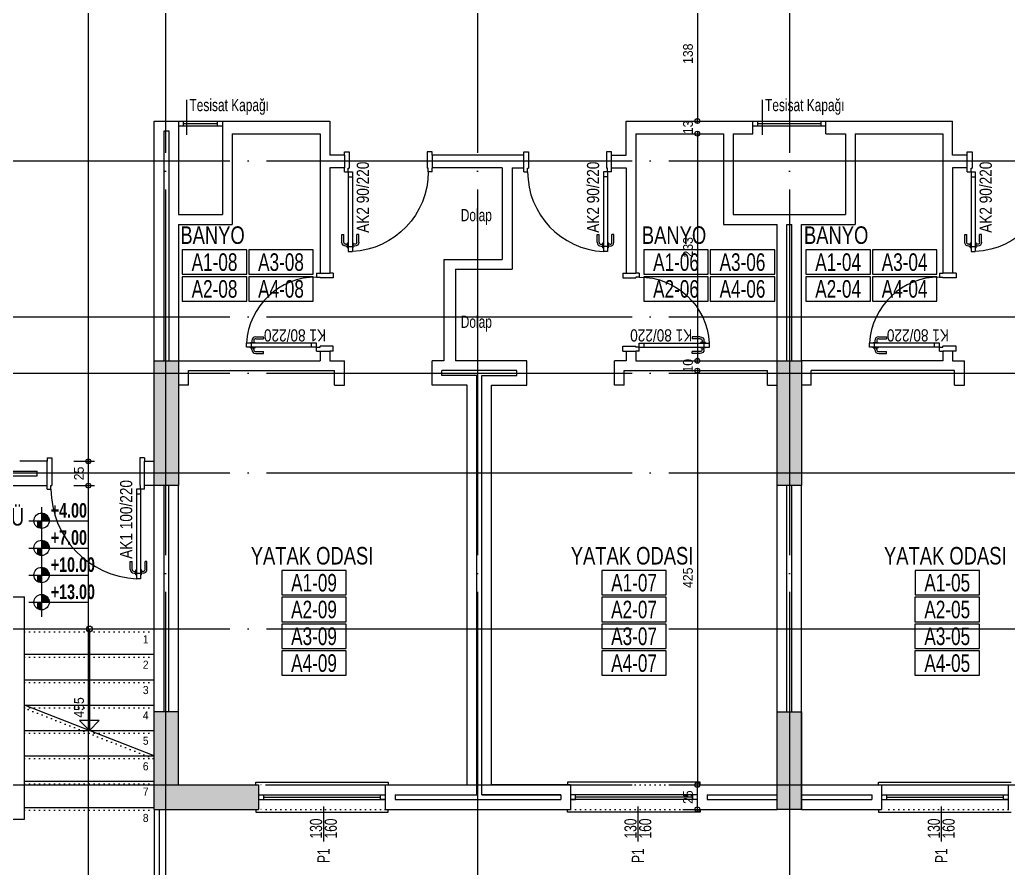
# Model space of a CAD drawing. Extents: x 460786 to 545292, y 30998 to 41694.
# Drawn here: x 469941 to 470955, y 38162 to 39032 of the extents above; entities that cross this region are included whole.
import ezdxf
from ezdxf.enums import TextEntityAlignment as Align

# ---------------------------------------------------------------- set-up
doc = ezdxf.new("R2010")
doc.units = 0
doc.header["$LTSCALE"] = 50
doc.header["$MEASUREMENT"] = 0
doc.header["$PDMODE"] = 35
doc.linetypes.add('DASHDOT', pattern=[5.5, 5, -0.25, 0, -0.25])
doc.linetypes.add('DASHED', pattern=[0.1, 0, -0.1])
doc.layers.get('0').update_dxf_attribs({"linetype": 'CONTINUOUS'})
doc.layers.get('Defpoints').update_dxf_attribs({"linetype": 'CONTINUOUS'})
for name, color, linetype in [('A-Aks Dikey', 12, 'DASHDOT'), ('A-Aks Yatay', 12, 'DASHDOT'), ('A-Betonarme', 6, 'CONTINUOUS'), ('A-Cam', 160, 'CONTINUOUS'), ('A-Dash', 9, 'DASHED'), ('A-Duvar', 7, 'CONTINUOUS'), ('A-Gör 2', 40, 'CONTINUOUS'), ('A-Kapı', 2, 'CONTINUOUS'), ('A-Kot', 3, 'CONTINUOUS'), ('A-mahal adi', 1, 'CONTINUOUS'), ('A-mahal no', 4, 'CONTINUOUS'), ('A-Merdiven', 11, 'CONTINUOUS'), ('A-Olcu Ic Dikey', 8, 'CONTINUOUS'), ('A-Poz-Kapı', 4, 'CONTINUOUS'), ('A-Poz-Pen', 4, 'CONTINUOUS'), ('A-Tarama 1', 9, 'CONTINUOUS'), ('A-Yazı 2', 205, 'CONTINUOUS'), ('A-Yazı Merdiven', 4, 'CONTINUOUS')]:
    doc.layers.add(name, color=color, linetype=linetype)
doc.styles.add('blkan', font='arial.ttf', dxfattribs={"width": 0.9, "height": 12.5})
doc.styles.get("Standard").update_dxf_attribs({"font": 'arial.ttf', "width": 0.9})
doc.styles.add('YAZI', font='arialbd.ttf', dxfattribs={"width": 0.9, "height": 150})
doc.dimstyles.new('EXIT', dxfattribs={"dimscale": 50, "dimtxt": 0.23, "dimasz": 0.03, "dimexe": 0.125, "dimexo": 0.5, "dimgap": 0.09, "dimtad": 1, "dimzin": 1, "dimdsep": 46, "dimtxsty": 'Standard', "dimblk": 'TICK', "dimcen": 0.2, "dimadec": 0, "dimazin": 0, "dimtfac": 1, "dimtix": 1, "dimtofl": 0, "dimtmove": 2, "dimatfit": 3, "dimldrblk": 'TICK', "dimfxl": 1, "dimtolj": 1, "dimtzin": 1, "dimarcsym": 0})

# ---------------------------------------------------------------- blocks, each defined once
blk = doc.blocks.new('poz-pk1')
blk.add_line((24.33, 28.66), (24.33, -5.74))
at = {"width": 0.7}
for p in [(17.04, 9.96), (31.55, 9.96)]:
    blk.add_attdef('YAZı', text='', height=12, rotation=90, dxfattribs=at).set_placement(p, align=Align.MIDDLE_CENTER)
blk.add_attdef('POZ', text='', height=12, dxfattribs=at).set_placement((24.33, -14.42), align=Align.MIDDLE_CENTER)
blk = doc.blocks.new('kapı L 90p 13.5')
at = {"ltscale": 20}
for p, q in [((1.5, 74.9), (3.2, 74.9)), ((1.5, 72.9), (3.2, 72.9)), ((3.2, 76.4), (4, 76.4)), ((3.2, 76.4), (3.2, 71.4)), ((3.2, 71.4), (4, 71.4)), ((3.2, 71.4), (4, 71.4)), ((4, 80.4), (8.2, 80.4)), ((4, -1.5), (4, 80.4)), ((4, 75.2), (8.2, 75.2)), ((8.2, -1.5), (8.2, 80.4)), ((9, 76.4), (8.2, 76.4)), ((9, 71.4), (8.2, 71.4)), ((9, 76.4), (9, 71.4)), ((10.7, 74.9), (9, 74.9)), ((10.7, 72.9), (9, 72.9)), ((-2.5, 70.9), (-2.5, 62.9)), ((-2.5, 62.9), (-0.5, 62.9)), ((-0.5, 70.9), (-0.5, 62.9)), ((12.7, 70.9), (12.7, 62.9)), ((14.7, 62.9), (12.7, 62.9)), ((14.7, 70.9), (14.7, 62.9)), ((4, 3.7), (8.2, 3.7)), ((0, -1.5), (4, -1.5)), ((0, -1.5), (0, -5)), ((4, -1.5), (8.2, -1.5)), ((4, -1.5), (4, -5)), ((4, -5), (5, -5)), ((5, -22), (5, -5)), ((85, -22), (85, -5)), ((86, -5), (85, -5)), ((90, -1.5), (86, -1.5)), ((86, -1.5), (86, -5)), ((90, -1.5), (90, -5))]:
    blk.add_line(p, q, dxfattribs=at)
for p, q in [((0, -18.5), (0, -22)), ((90, -18.5), (90, -22)), ((0, -22), (5, -22)), ((90, -22), (85, -22))]:
    blk.add_line(p, q)
for centre, radius, start, end in [((1.5, 70.9), 4, 90, 180), ((1.5, 70.9), 2, 90, 180), ((10.7, 70.9), 4, 0, 90), ((10.7, 70.9), 2, 0, 90)]:
    blk.add_arc(centre, radius, start, end, dxfattribs=at)
blk.add_arc((4, -1.5), 82, 0, 87.0641)
at = {"layer": 'A-Poz-Kapı', "width": 0.8}
blk.add_attdef('POZNO', (25, -18.5), '', height=12.5, rotation=90, dxfattribs=at)
blk = doc.blocks.new('kapı L 80p 10')
at = {"ltscale": 20}
for p, q in [((3.2, 71.4), (4, 71.4)), ((3.2, 71.4), (3.2, 66.4)), ((4, 75.4), (8.2, 75.4)), ((4, 3.5), (4, 75.4)), ((8.2, 3.5), (8.2, 75.4)), ((9, 71.4), (8.2, 71.4)), ((9, 71.4), (9, 66.4)), ((-2.5, 65.9), (-2.5, 57.9)), ((-0.5, 65.9), (-0.5, 57.9)), ((1.5, 69.9), (3.2, 69.9)), ((1.5, 67.9), (3.2, 67.9)), ((3.2, 66.4), (4, 66.4)), ((3.2, 66.4), (4, 66.4)), ((4, 70.2), (8.2, 70.2)), ((9, 66.4), (8.2, 66.4)), ((10.7, 69.9), (9, 69.9)), ((10.7, 67.9), (9, 67.9)), ((12.7, 65.9), (12.7, 57.9)), ((14.7, 65.9), (14.7, 57.9)), ((-2.5, 57.9), (-0.5, 57.9)), ((14.7, 57.9), (12.7, 57.9)), ((0, 3.5), (4, 3.5)), ((0, 3.5), (0, 0)), ((4, 8.7), (8.2, 8.7)), ((4, 3.5), (8.2, 3.5)), ((4, 3.5), (4, 0)), ((80, 3.5), (76, 3.5)), ((76, 3.5), (76, 0)), ((80, 3.5), (80, 0)), ((0, -13.5), (0, -10)), ((4, 0), (5, 0)), ((5, -13.5), (5, 0)), ((75, -13.5), (75, 0)), ((76, 0), (75, 0)), ((80, -13.5), (80, -10)), ((0, -13.5), (5, -13.5)), ((80, -13.5), (75, -13.5))]:
    blk.add_line(p, q, dxfattribs=at)
blk.add_arc((4, 3.5), 72, 360, 86.6558)
for centre, radius, start, end in [((1.5, 65.9), 4, 90, 180), ((1.5, 65.9), 2, 90, 180), ((10.7, 65.9), 4, 0, 90), ((10.7, 65.9), 2, 0, 90)]:
    blk.add_arc(centre, radius, start, end, dxfattribs=at)
at = {"layer": 'A-Poz-Kapı', "width": 0.8}
blk.add_attdef('POZNO', (30.2, -10), '', height=12.5, rotation=90, dxfattribs=at)
blk = doc.blocks.new('mahal adı')
at = {"layer": 'A-mahal no'}
blk.add_lwpolyline([(-75.6, -73.4), (89.9, -73.4), (89.9, -10.9), (-75.6, -10.9)], close=True, dxfattribs=at)
at = {"layer": 'A-mahal adi', "width": 0.75}
for p in [(2.1, 88.8), (2.1, 27)]:
    blk.add_attdef('MAHALADI', text='', height=45, dxfattribs=at).set_placement(p, align=Align.MIDDLE_CENTER)
at = {"layer": 'A-mahal no', "width": 0.7}
blk.add_attdef('MAHALNO', text='', height=45, dxfattribs=at).set_placement((7.1, -42.1), align=Align.MIDDLE_CENTER)
blk = doc.blocks.new('kapı L 100p 25')
at = {"ltscale": 20}
for p, q in [((3.2, 91.4), (4, 91.4)), ((3.2, 91.4), (3.2, 86.4)), ((4, 95.4), (8.2, 95.4)), ((4, 3.5), (4, 95.4)), ((8.2, 3.5), (8.2, 95.4)), ((9, 91.4), (8.2, 91.4)), ((9, 91.4), (9, 86.4)), ((-2.5, 85.9), (-2.5, 77.9)), ((-0.5, 85.9), (-0.5, 77.9)), ((1.5, 89.9), (3.2, 89.9)), ((1.5, 87.9), (3.2, 87.9)), ((3.2, 86.4), (4, 86.4)), ((3.2, 86.4), (4, 86.4)), ((4, 90.2), (8.2, 90.2)), ((9, 86.4), (8.2, 86.4)), ((10.7, 89.9), (9, 89.9)), ((10.7, 87.9), (9, 87.9)), ((12.7, 85.9), (12.7, 77.9)), ((14.7, 85.9), (14.7, 77.9)), ((-2.5, 77.9), (-0.5, 77.9)), ((14.7, 77.9), (12.7, 77.9)), ((0, 3.5), (4, 3.5)), ((0, 3.5), (0, 0)), ((4, 8.7), (8.2, 8.7)), ((4, 3.5), (8.2, 3.5)), ((4, 3.5), (4, 0)), ((100, 3.5), (96, 3.5)), ((96, 3.5), (96, 0)), ((100, 3.5), (100, 0)), ((4, 0), (5, 0)), ((5, -28.5), (5, 0)), ((95, -28.5), (95, 0)), ((96, 0), (95, 0)), ((0, -28.5), (0, -25)), ((0, -28.5), (5, -28.5)), ((100, -28.5), (95, -28.5)), ((100, -28.5), (100, -25))]:
    blk.add_line(p, q, dxfattribs=at)
blk.add_arc((4, 3.5), 92, 0, 87.3834)
for centre, radius, start, end in [((1.5, 85.9), 4, 90, 180), ((1.5, 85.9), 2, 90, 180), ((10.7, 85.9), 4, 0, 90), ((10.7, 85.9), 2, 0, 90)]:
    blk.add_arc(centre, radius, start, end, dxfattribs=at)
at = {"layer": 'A-Poz-Kapı', "width": 0.8}
blk.add_attdef('POZNO', (30.2, -13.5), '', height=12.5, rotation=90, dxfattribs=at)
blk = doc.blocks.new('kot-p200')
for p, q in [((11, 26), (11, -46.7)), ((13.6, 10.3), (13.6, -10.4)), ((16.2, 9.8), (16.2, -10.4)), ((18.9, 8.9), (18.9, -10.4)), ((21.5, 7.5), (21.5, -10.4)), ((24.1, 5.6), (24.1, -10.4)), ((26.7, 2.8), (26.7, -10.4)), ((132.5, -10.4), (-21.8, -10.4)), ((0.5, -10.4), (0.5, -25.8)), ((3.1, -10.4), (3.1, -27.2)), ((5.7, -10.4), (5.7, -28.1)), ((8.4, -10.4), (8.4, -28.7)), ((29.4, -1.8), (29.4, -10.4))]:
    blk.add_line(p, q)
blk.add_circle((11.1, -9.2), 19.7)
at = {"style": 'YAZI', "width": 0.7}
blk.add_attdef('KABAKOT', (34.7, -1.3), '', height=37.5, dxfattribs=at)
blk = doc.blocks.new('TICK', base_point=(53.7, 38.06))
blk.add_line((55.37, 38.06), (52.04, 38.06))
blk.add_circle((53.7, 38.06), 1.67)
blk = doc.blocks.new('*D755')
at = {"layer": 'A-Olcu Ic Dikey', "color": 0, "lineweight": -2, "transparency": 16777216}
for p, q in [((469995.9, 40806.5), (470017.2, 40806.5)), ((470010.9, 40805), (470010.9, 38581)), ((469995.9, 38579.5), (470017.2, 38579.5))]:
    blk.add_line(p, q, dxfattribs=at)
at = {"layer": 'Defpoints', "color": 0, "transparency": 16777216}
for p in [(469970.9, 40806.5), (469970.9, 38579.5), (470010.9, 38579.5)]:
    blk.add_point(p, dxfattribs=at)
at = {"layer": 'A-Olcu Ic Dikey', "color": 0, "lineweight": -2, "transparency": 16777216, "xscale": 1.5, "yscale": 1.5, "zscale": 1.5}
for p, rotation in [((470010.9, 40806.5), 90), ((470010.9, 38579.5), 270)]:
    blk.add_blockref('TICK', p, dxfattribs=dict(at, rotation=rotation))
at = {"layer": 'A-Olcu Ic Dikey', "color": 0, "transparency": 16777216, "insert": (470001.4, 39693), "char_height": 10, "attachment_point": 5, "rotation": 90}
blk.add_mtext('\\A1;2227', dxfattribs=at)
blk = doc.blocks.new('*D756')
at = {"layer": 'A-Olcu Ic Dikey', "color": 0, "lineweight": -2, "transparency": 16777216}
for p, q in [((469995.9383, 38579.50245), (470017.1883, 38579.50245)), ((470010.9383, 38556.00245), (470010.9383, 38578.00245)), ((469995.9383, 38554.50245), (470017.1883, 38554.50245))]:
    blk.add_line(p, q, dxfattribs=at)
at = {"layer": 'Defpoints', "color": 0, "transparency": 16777216}
for p in [(469970.9383, 38579.50245), (470010.9383, 38579.50245), (469970.9383, 38554.50245)]:
    blk.add_point(p, dxfattribs=at)
at = {"layer": 'A-Olcu Ic Dikey', "color": 0, "lineweight": -2, "transparency": 16777216, "xscale": 1.5, "yscale": 1.5, "zscale": 1.5}
for p, rotation in [((470010.9383, 38579.50245), 90), ((470010.9383, 38554.50245), 270)]:
    blk.add_blockref('TICK', p, dxfattribs=dict(at, rotation=rotation))
at = {"layer": 'A-Olcu Ic Dikey', "color": 0, "transparency": 16777216, "insert": (470001.33257, 38567.00245), "char_height": 10, "attachment_point": 5, "rotation": 90}
blk.add_mtext('\\A1;25', dxfattribs=at)
blk = doc.blocks.new('*D757')
at = {"layer": 'A-Olcu Ic Dikey', "color": 0, "lineweight": -2, "transparency": 16777216}
for p, q in [((469995.9, 38554.5), (470017.2, 38554.5)), ((470010.9, 38553), (470010.9, 38101)), ((469995.9, 38099.5), (470017.2, 38099.5))]:
    blk.add_line(p, q, dxfattribs=at)
at = {"layer": 'Defpoints', "color": 0, "transparency": 16777216}
for p in [(469970.9, 38554.5), (469970.9, 38099.5), (470010.9, 38099.5)]:
    blk.add_point(p, dxfattribs=at)
at = {"layer": 'A-Olcu Ic Dikey', "color": 0, "lineweight": -2, "transparency": 16777216, "xscale": 1.5, "yscale": 1.5, "zscale": 1.5}
for p, rotation in [((470010.9, 38554.5), 90), ((470010.9, 38099.5), 270)]:
    blk.add_blockref('TICK', p, dxfattribs=dict(at, rotation=rotation))
at = {"layer": 'A-Olcu Ic Dikey', "color": 0, "transparency": 16777216, "insert": (470001.4, 38327), "char_height": 10, "attachment_point": 5, "rotation": 90}
blk.add_mtext('\\A1;455', dxfattribs=at)
blk = doc.blocks.new('*D759')
at = {"layer": 'A-Olcu Ic Dikey', "color": 0, "lineweight": -2, "transparency": 16777216}
for p, q in [((470620.67395, 38672.50245), (470641.92395, 38672.50245)), ((470635.67395, 38671.00245), (470635.67395, 38249.00245)), ((470620.67395, 38247.50245), (470641.92395, 38247.50245))]:
    blk.add_line(p, q, dxfattribs=at)
at = {"layer": 'Defpoints', "color": 0, "transparency": 16777216}
for p in [(470595.67395, 38672.50245), (470595.67395, 38247.50245), (470635.67395, 38247.50245)]:
    blk.add_point(p, dxfattribs=at)
at = {"layer": 'A-Olcu Ic Dikey', "color": 0, "lineweight": -2, "transparency": 16777216, "xscale": 1.5, "yscale": 1.5, "zscale": 1.5}
for p, rotation in [((470635.67395, 38672.50245), 90), ((470635.67395, 38247.50245), 270)]:
    blk.add_blockref('TICK', p, dxfattribs=dict(at, rotation=rotation))
at = {"layer": 'A-Olcu Ic Dikey', "color": 0, "transparency": 16777216, "insert": (470626.06822, 38460.00245), "char_height": 10, "attachment_point": 5, "rotation": 90}
blk.add_mtext('\\A1;425', dxfattribs=at)
blk = doc.blocks.new('*D760')
at = {"layer": 'A-Olcu Ic Dikey', "color": 0, "lineweight": -2, "transparency": 16777216}
for p, q in [((470620.67395, 38247.50245), (470641.92395, 38247.50245)), ((470635.67395, 38224.00245), (470635.67395, 38246.00245)), ((470620.67395, 38222.50245), (470641.92395, 38222.50245))]:
    blk.add_line(p, q, dxfattribs=at)
at = {"layer": 'Defpoints', "color": 0, "transparency": 16777216}
for p in [(470595.67395, 38247.50245), (470635.67395, 38247.50245), (470595.67395, 38222.50245)]:
    blk.add_point(p, dxfattribs=at)
at = {"layer": 'A-Olcu Ic Dikey', "color": 0, "lineweight": -2, "transparency": 16777216, "xscale": 1.5, "yscale": 1.5, "zscale": 1.5}
for p, rotation in [((470635.67395, 38247.50245), 90), ((470635.67395, 38222.50245), 270)]:
    blk.add_blockref('TICK', p, dxfattribs=dict(at, rotation=rotation))
at = {"layer": 'A-Olcu Ic Dikey', "color": 0, "transparency": 16777216, "insert": (470626.06822, 38235.00245), "char_height": 10, "attachment_point": 5, "rotation": 90}
blk.add_mtext('\\A1;25', dxfattribs=at)
blk = doc.blocks.new('*D761')
at = {"layer": 'A-Olcu Ic Dikey', "color": 0, "lineweight": -2, "transparency": 16777216}
for p, q in [((470635.67395, 38684.00245), (470635.67395, 38685.50245)), ((470620.67395, 38682.50245), (470641.92395, 38682.50245)), ((470620.67395, 38672.50245), (470641.92395, 38672.50245)), ((470635.67395, 38671.00245), (470635.67395, 38669.50245))]:
    blk.add_line(p, q, dxfattribs=at)
at = {"layer": 'Defpoints', "color": 0, "transparency": 16777216}
for p in [(470595.67395, 38682.50245), (470635.67395, 38682.50245), (470595.67395, 38672.50245)]:
    blk.add_point(p, dxfattribs=at)
at = {"layer": 'A-Olcu Ic Dikey', "color": 0, "lineweight": -2, "transparency": 16777216, "xscale": 1.5, "yscale": 1.5, "zscale": 1.5}
for p, rotation in [((470635.67395, 38682.50245), 270), ((470635.67395, 38672.50245), 90)]:
    blk.add_blockref('TICK', p, dxfattribs=dict(at, rotation=rotation))
at = {"layer": 'A-Olcu Ic Dikey', "color": 0, "transparency": 16777216, "insert": (470626.06822, 38677.50245), "char_height": 10, "attachment_point": 5, "rotation": 90}
blk.add_mtext('\\A1;10', dxfattribs=at)
blk = doc.blocks.new('*D762')
at = {"layer": 'A-Olcu Ic Dikey', "color": 0, "lineweight": -2, "transparency": 16777216}
for p, q in [((470620.7, 38915.5), (470641.9, 38915.5)), ((470635.7, 38914), (470635.7, 38684)), ((470620.7, 38682.5), (470641.9, 38682.5))]:
    blk.add_line(p, q, dxfattribs=at)
at = {"layer": 'Defpoints', "color": 0, "transparency": 16777216}
for p in [(470595.7, 38915.5), (470595.7, 38682.5), (470635.7, 38682.5)]:
    blk.add_point(p, dxfattribs=at)
at = {"layer": 'A-Olcu Ic Dikey', "color": 0, "lineweight": -2, "transparency": 16777216, "xscale": 1.5, "yscale": 1.5, "zscale": 1.5}
for p, rotation in [((470635.7, 38915.5), 90), ((470635.7, 38682.5), 270)]:
    blk.add_blockref('TICK', p, dxfattribs=dict(at, rotation=rotation))
at = {"layer": 'A-Olcu Ic Dikey', "color": 0, "transparency": 16777216, "insert": (470626.1, 38799), "char_height": 10, "attachment_point": 5, "rotation": 90}
blk.add_mtext('\\A1;233', dxfattribs=at)
blk = doc.blocks.new('*D763')
at = {"layer": 'A-Olcu Ic Dikey', "color": 0, "lineweight": -2, "transparency": 16777216}
for p, q in [((470620.7, 38928.5), (470641.9, 38928.5)), ((470635.7, 38930), (470635.7, 38931.5)), ((470620.7, 38915.5), (470641.9, 38915.5)), ((470635.7, 38914), (470635.7, 38912.5))]:
    blk.add_line(p, q, dxfattribs=at)
at = {"layer": 'Defpoints', "color": 0, "transparency": 16777216}
for p in [(470595.7, 38928.5), (470635.7, 38928.5), (470595.7, 38915.5)]:
    blk.add_point(p, dxfattribs=at)
at = {"layer": 'A-Olcu Ic Dikey', "color": 0, "lineweight": -2, "transparency": 16777216, "xscale": 1.5, "yscale": 1.5, "zscale": 1.5}
for p, rotation in [((470635.7, 38928.5), 270), ((470635.7, 38915.5), 90)]:
    blk.add_blockref('TICK', p, dxfattribs=dict(at, rotation=rotation))
at = {"layer": 'A-Olcu Ic Dikey', "color": 0, "transparency": 16777216, "insert": (470626.1, 38922), "char_height": 10, "attachment_point": 5, "rotation": 90}
blk.add_mtext('\\A1;13', dxfattribs=at)
blk = doc.blocks.new('*D764')
at = {"layer": 'A-Olcu Ic Dikey', "color": 0, "lineweight": -2, "transparency": 16777216}
for p, q in [((470620.7, 39066.5), (470641.9, 39066.5)), ((470635.7, 39065), (470635.7, 38930)), ((470620.7, 38928.5), (470641.9, 38928.5))]:
    blk.add_line(p, q, dxfattribs=at)
at = {"layer": 'Defpoints', "color": 0, "transparency": 16777216}
for p in [(470595.7, 39066.5), (470595.7, 38928.5), (470635.7, 38928.5)]:
    blk.add_point(p, dxfattribs=at)
at = {"layer": 'A-Olcu Ic Dikey', "color": 0, "lineweight": -2, "transparency": 16777216, "xscale": 1.5, "yscale": 1.5, "zscale": 1.5}
for p, rotation in [((470635.7, 39066.5), 90), ((470635.7, 38928.5), 270)]:
    blk.add_blockref('TICK', p, dxfattribs=dict(at, rotation=rotation))
at = {"layer": 'A-Olcu Ic Dikey', "color": 0, "transparency": 16777216, "insert": (470626.1, 38997.5), "char_height": 10, "attachment_point": 5, "rotation": 90}
blk.add_mtext('\\A1;138', dxfattribs=at)

msp = doc.modelspace()

# ---------------------------------------------------------------- hatches: boundary and pattern name
at = {"layer": 'A-Tarama 1'}
h = msp.add_hatch(dxfattribs=at)
h.set_pattern_fill('ANSI33', color=256, scale=30, angle=180, style=0)
h.set_pattern_definition([(225, (3956.983, -2e-09), (5.30330086, -5.30330086), []), (225, (3951.68, -2e-09), (5.30330086, -5.30330086), [3.75, -1.875])])
h.paths.add_polyline_path([(469255.57, 40179.5), (469180.57, 40179.5), (469180.57, 40154.5), (469255.57, 40154.5)])
h.paths.add_polyline_path([(469205.57, 40474.5), (469330.57, 40474.5), (469330.57, 40499.5), (469180.57, 40499.5), (469180.57, 40392.5), (469205.57, 40392.5)])
h.paths.add_polyline_path([(469690.57, 40499.5), (469593.57, 40499.5), (469593.57, 40474.5), (469690.57, 40474.5)])
h.paths.add_polyline_path([(469945.57, 40499.5), (469920.57, 40499.5), (469920.57, 40371.5), (469945.57, 40371.5)])
h.paths.add_polyline_path([(469690.57, 39860), (469593.57, 39860), (469593.57, 39835), (469690.57, 39835)])
h.paths.add_polyline_path([(469330.57, 39860), (469230.57, 39860), (469230.57, 39835), (469330.57, 39835)])
h.paths.add_polyline_path([(469330.57, 39220), (469230.57, 39220), (469230.57, 39195), (469330.57, 39195)])
h.paths.add_polyline_path([(469690.57, 39220), (469593.57, 39220), (469593.57, 39195), (469690.57, 39195)])
h.paths.add_polyline_path([(469255.57, 38899.5), (469180.57, 38899.5), (469180.57, 38874.5), (469205.57, 38874.5), (469255.57, 38874.5)])
h.paths.add_polyline_path([(469330.57, 38579.5), (469205.57, 38579.5), (469205.57, 38654.5), (469180.57, 38654.5), (469180.57, 38554.5), (469330.57, 38554.5)])
h.paths.add_polyline_path([(469783.57, 38579.5), (469593.57, 38579.5), (469593.57, 38554.5), (469783.57, 38554.5)])
h.paths.add_polyline_path([(470103.57, 38099.5), (469758.57, 38099.5), (469758.57, 38074.5), (470103.57, 38074.5)])
h.paths.add_polyline_path([(469783.57, 38322.5), (469758.57, 38322.5), (469758.57, 38222.5), (469783.57, 38222.5)])
h.paths.add_polyline_path([(470185.57, 38247.5), (470103.57, 38247.5), (470103.57, 38322.5), (470078.57, 38322.5), (470078.57, 38222.5), (470185.57, 38222.5)])
h.paths.add_polyline_path([(470103.57, 38682.5), (470078.57, 38682.5), (470078.57, 38554.5), (470103.57, 38554.5)])
h.paths.add_polyline_path([(470430.57, 38114.5), (470390.57, 38114.5), (470390.57, 38074.5), (470430.57, 38074.5)])
h.paths.add_polyline_path([(470750.57, 38114.5), (470710.57, 38114.5), (470710.57, 38074.5), (470750.57, 38074.5)])
h.paths.add_polyline_path([(470742.57, 38322.5), (470717.57, 38322.5), (470717.57, 38222.5), (470742.57, 38222.5)])
h.paths.add_polyline_path([(470742.57, 38682.5), (470717.57, 38682.5), (470717.57, 38554.5), (470742.57, 38554.5)])
h.paths.add_polyline_path([(471383.57, 38682.5), (471358.57, 38682.5), (471358.57, 38554.5), (471383.57, 38554.5)])
h.paths.add_polyline_path([(471383.57, 38322.5), (471358.57, 38322.5), (471358.57, 38222.5), (471383.57, 38222.5)])
h.paths.add_polyline_path([(471383.57, 38114.5), (471350.57, 38114.5), (471350.57, 38074.5), (471383.57, 38074.5)])
h.paths.add_polyline_path([(471070.57, 38114.5), (471030.57, 38114.5), (471030.57, 38074.5), (471070.57, 38074.5)])
h.paths.add_polyline_path([(471426.57, 38746.5), (471393.57, 38746.5), (471393.57, 38706.5), (471426.57, 38706.5)])
h.paths.add_polyline_path([(471426.57, 39066.5), (471393.57, 39066.5), (471393.57, 39026.5), (471426.57, 39026.5)])
h.paths.add_polyline_path([(471383.57, 39066.5), (471358.57, 39066.5), (471193.57, 39066.5), (471193.57, 39041.5), (471343.57, 39041.5), (471343.57, 39026.5), (471383.57, 39026.5)])
h.paths.add_polyline_path([(470423.57, 39066.5), (470078.57, 39066.5), (470078.57, 39041.5), (470423.57, 39041.5)])
h.paths.add_polyline_path([(470751.57, 39081.5), (470711.57, 39081.5), (470711.57, 39041.5), (470751.57, 39041.5)])
h.paths.add_polyline_path([(470438.57, 39406.5), (470398.57, 39406.5), (470398.57, 39366.5), (470438.57, 39366.5)])
h.paths.add_polyline_path([(470103.57, 39406.5), (470063.57, 39406.5), (470063.57, 39366.5), (470103.57, 39366.5)])
h.paths.add_polyline_path([(470103.57, 39686.5), (470063.57, 39686.5), (470063.57, 39646.5), (470103.57, 39646.5)])
h.paths.add_polyline_path([(470103.57, 39862.5), (470103.57, 40011.5), (470078.57, 40011.5), (470078.57, 39832.5), (470103.57, 39832.5)])
h.paths.add_polyline_path([(470423.57, 40011.5), (470398.57, 40011.5), (470398.57, 39832.5), (470423.57, 39832.5)])
h.paths.add_polyline_path([(470438.57, 39686.5), (470398.57, 39686.5), (470398.57, 39646.5), (470438.57, 39646.5)])
h.paths.add_polyline_path([(470751.57, 40011.5), (470711.57, 40011.5), (470711.57, 39971.5), (470751.57, 39971.5)])
h.paths.add_polyline_path([(471383.57, 40026.5), (471343.57, 40026.5), (471343.57, 40011.5), (471193.57, 40011.5), (471193.57, 39986.5), (471383.57, 39986.5)])
h.paths.add_polyline_path([(471426.57, 40026.5), (471393.57, 40026.5), (471393.57, 39986.5), (471426.57, 39986.5)])
h.paths.add_polyline_path([(471383.57, 40507.5), (471358.57, 40507.5), (471358.57, 40371.5), (471383.57, 40371.5)])
h.paths.add_polyline_path([(471383.57, 40831.5), (471275.57, 40831.5), (471275.57, 40806.5), (471358.57, 40806.5), (471358.57, 40727.5), (471383.57, 40727.5)])
h.paths.add_polyline_path([(471383.57, 40978.5), (471351.57, 40978.5), (471351.57, 40938.5), (471383.57, 40938.5)])
h.paths.add_polyline_path([(471425.57, 40978.5), (471393.57, 40978.5), (471393.57, 40938.5), (471425.57, 40938.5)])
h.paths.add_polyline_path([(471071.57, 40978.5), (471031.57, 40978.5), (471031.57, 40938.5), (471071.57, 40938.5)])
h.paths.add_polyline_path([(470751.57, 40978.5), (470711.57, 40978.5), (470711.57, 40938.5), (470751.57, 40938.5)])
h.paths.add_polyline_path([(470743.57, 40831.5), (470718.57, 40831.5), (470718.57, 40727.5), (470743.57, 40727.5)])
h.paths.add_polyline_path([(470743.57, 40495.5), (470718.57, 40495.5), (470718.57, 40384.5), (470718.57, 40371.5), (470743.57, 40371.5)])
h.paths.add_polyline_path([(470103.57, 40507.5), (470078.57, 40507.5), (470078.57, 40371.5), (470103.57, 40371.5)])
h.paths.add_polyline_path([(470186.57, 40831.5), (470078.57, 40831.5), (470078.57, 40727.5), (470103.57, 40727.5), (470103.57, 40806.5), (470186.57, 40806.5)])
h.paths.add_polyline_path([(470111.57, 40978.5), (470078.57, 40978.5), (470078.57, 40938.5), (470111.57, 40938.5)])
h.paths.add_polyline_path([(470431.57, 40978.5), (470391.57, 40978.5), (470391.57, 40938.5), (470431.57, 40938.5)])

# ---------------------------------------------------------------- linework, layer by layer
at = {"layer": 'A-Aks Dikey', "ltscale": 1.5}
for p, q in [((470090.07, 41333.83), (470090.07, 37667.36)), ((470410.07, 41333.83), (470410.07, 37667.36)), ((470730.07, 41333.83), (470730.07, 37667.36))]:
    msp.add_line(p, q, dxfattribs=at)
at = {"layer": 'A-Aks Yatay', "ltscale": 1.5}
for p, q in [((468955.88, 38887.5), (471794.29, 38887.5)), ((468955.88, 38727.5), (471794.29, 38727.5)), ((468955.88, 38670), (471794.29, 38670)), ((468955.88, 38567.5), (471794.29, 38567.5)), ((468955.88, 38407.5), (471794.29, 38407.5)), ((468955.88, 38247.5), (471794.29, 38247.5))]:
    msp.add_line(p, q, dxfattribs=at)
at = {"layer": 'A-Betonarme'}
for p, q in [((470078.57, 38222.5), (470078.57, 38322.5)), ((470103.57, 38322.5), (470078.57, 38322.5)), ((470103.57, 38247.5), (470103.57, 38322.5)), ((470717.57, 38222.5), (470717.57, 38322.5)), ((470717.57, 38322.5), (470742.57, 38322.5)), ((470742.57, 38222.5), (470742.57, 38322.5)), ((470103.57, 38247.5), (470185.57, 38247.5)), ((470103.57, 38247.5), (470185.57, 38247.5)), ((470185.57, 38247.5), (470185.57, 38222.5)), ((470185.57, 38247.5), (470185.57, 38222.5)), ((470078.57, 38222.5), (470185.57, 38222.5))]:
    msp.add_line(p, q, dxfattribs=at)
for points in [[(470078.57, 38682.5), (470103.57, 38682.5), (470103.57, 38554.5), (470078.57, 38554.5)], [(470717.57, 38682.5), (470742.57, 38682.5), (470742.57, 38554.5), (470717.57, 38554.5)], [(470717.57, 38322.5), (470742.57, 38322.5), (470742.57, 38222.5), (470717.57, 38222.5)]]:
    msp.add_lwpolyline(points, close=True, dxfattribs=at)
at = {"layer": 'A-Cam'}
for p, q in [((470103.57, 38928.5), (470148.57, 38928.5)), ((470108.57, 38923.5), (470108.57, 38928.5)), ((470143.57, 38923.5), (470143.57, 38928.5)), ((470692.57, 38928.5), (470767.57, 38928.5)), ((470697.57, 38923.5), (470697.57, 38928.5)), ((470762.57, 38923.5), (470762.57, 38928.5)), ((470103.57, 38923.5), (470148.57, 38923.5)), ((470108.57, 38926), (470143.57, 38926)), ((470692.57, 38923.5), (470767.57, 38923.5)), ((470697.57, 38926), (470762.57, 38926)), ((470185.57, 38237.5), (470315.57, 38237.5)), ((470185.57, 38232.5), (470315.57, 38232.5)), ((470190.57, 38235), (470310.57, 38235)), ((470635.57, 38237.5), (470505.57, 38237.5)), ((470635.57, 38232.5), (470505.57, 38232.5)), ((470630.57, 38235), (470510.57, 38235)), ((470824.57, 38237.5), (470954.57, 38237.5)), ((470824.57, 38232.5), (470954.57, 38232.5)), ((470829.57, 38235), (470949.57, 38235))]:
    msp.add_line(p, q, dxfattribs=at)
for points in [[(470185.57, 38237.5), (470190.57, 38237.5), (470190.57, 38232.5)], [(470315.57, 38232.5), (470310.57, 38232.5), (470310.57, 38237.5)], [(470505.57, 38232.5), (470510.57, 38232.5), (470510.57, 38237.5)], [(470635.57, 38237.5), (470630.57, 38237.5), (470630.57, 38232.5)], [(470824.57, 38237.5), (470829.57, 38237.5), (470829.57, 38232.5)], [(470954.57, 38232.5), (470949.57, 38232.5), (470949.57, 38237.5)]]:
    msp.add_lwpolyline(points, dxfattribs=at)
at = {"layer": 'A-Dash'}
for p, q in [((469945.57, 38404.5), (470078.57, 38404.5)), ((469945.57, 38378.5), (470078.57, 38378.5)), ((469945.57, 38352.5), (470078.57, 38352.5)), ((470077.48, 38274.71), (469944.48, 38326.71)), ((469945.57, 38326.5), (470078.57, 38326.5)), ((469945.57, 38300.5), (470078.57, 38300.5)), ((469945.57, 38274.5), (470078.57, 38274.5)), ((469945.57, 38248.5), (470078.57, 38248.5)), ((470315.57, 38247.5), (470185.57, 38247.5)), ((470505.57, 38247.5), (470635.57, 38247.5)), ((470954.57, 38247.5), (470824.57, 38247.5)), ((469945.57, 38221.5), (470078.57, 38221.5)), ((470315.57, 38222.5), (470185.57, 38222.5)), ((470505.57, 38222.5), (470635.57, 38222.5)), ((470954.57, 38222.5), (470824.57, 38222.5))]:
    msp.add_line(p, q, dxfattribs=at)
at = {"layer": 'A-Duvar'}
for p, q in [((470078.57, 38682.5), (470078.57, 38928.5)), ((470078.57, 38928.5), (470103.57, 38928.5)), ((470103.57, 38928.5), (470103.57, 38832.5)), ((470148.57, 38928.5), (470148.57, 38832.5)), ((470148.57, 38928.5), (470258.57, 38928.5)), ((470258.57, 38928.5), (470258.57, 38893.5)), ((470562.57, 38893.5), (470562.57, 38928.5)), ((470562.57, 38928.5), (470692.57, 38928.5)), ((470692.57, 38915.5), (470692.57, 38928.5)), ((470767.57, 38928.5), (470897.57, 38928.5)), ((470767.57, 38915.5), (470767.57, 38928.5)), ((470897.57, 38893.5), (470897.57, 38928.5)), ((470088.57, 38682.5), (470088.57, 38918.5)), ((470088.57, 38918.5), (470093.57, 38918.5)), ((470093.57, 38918.5), (470093.57, 38682.5)), ((470158.57, 38915.5), (470158.57, 38822.5)), ((470158.57, 38915.5), (470248.57, 38915.5)), ((470248.57, 38915.5), (470248.57, 38772.5)), ((470572.57, 38915.5), (470662.57, 38915.5)), ((470572.57, 38915.5), (470572.57, 38772.5)), ((470662.57, 38915.5), (470662.57, 38822.5)), ((470672.57, 38915.5), (470692.57, 38915.5)), ((470672.57, 38915.5), (470672.57, 38832.5)), ((470767.57, 38915.5), (470787.57, 38915.5)), ((470787.57, 38915.5), (470787.57, 38832.5)), ((470797.57, 38915.5), (470887.57, 38915.5)), ((470797.57, 38915.5), (470797.57, 38822.5)), ((470887.57, 38915.5), (470887.57, 38772.5)), ((470273.57, 38893.5), (470258.57, 38893.5)), ((470273.57, 38893.5), (470273.57, 38880.5)), ((470457.57, 38893.5), (470363.57, 38893.5)), ((470363.57, 38893.5), (470363.57, 38880.5)), ((470457.57, 38880.5), (470457.57, 38893.5)), ((470547.57, 38880.5), (470547.57, 38893.5)), ((470547.57, 38893.5), (470562.57, 38893.5)), ((470912.57, 38893.5), (470897.57, 38893.5)), ((470912.57, 38880.5), (470912.57, 38893.5)), ((470258.57, 38880.5), (470258.57, 38772.5)), ((470273.57, 38880.5), (470258.57, 38880.5)), ((470435.57, 38880.5), (470363.57, 38880.5)), ((470435.57, 38880.5), (470435.57, 38786.5)), ((470445.57, 38880.5), (470445.57, 38776.5)), ((470445.57, 38880.5), (470457.57, 38880.5)), ((470547.57, 38880.5), (470562.57, 38880.5)), ((470562.57, 38880.5), (470562.57, 38772.5)), ((470912.57, 38880.5), (470897.57, 38880.5)), ((470897.57, 38880.5), (470897.57, 38772.5)), ((470103.57, 38832.5), (470148.57, 38832.5)), ((470672.57, 38832.5), (470787.57, 38832.5)), ((470103.57, 38822.5), (470158.57, 38822.5)), ((470103.57, 38822.5), (470103.57, 38682.5)), ((470662.57, 38822.5), (470717.57, 38822.5)), ((470717.57, 38682.5), (470717.57, 38822.5)), ((470727.57, 38822.5), (470732.57, 38822.5)), ((470727.57, 38682.5), (470727.57, 38822.5)), ((470732.57, 38682.5), (470732.57, 38822.5)), ((470742.57, 38682.5), (470742.57, 38822.5)), ((470742.57, 38822.5), (470797.57, 38822.5)), ((470375.57, 38786.5), (470375.57, 38682.5)), ((470375.57, 38786.5), (470435.57, 38786.5)), ((470387.57, 38776.5), (470387.57, 38682.5)), ((470387.57, 38776.5), (470445.57, 38776.5)), ((470248.57, 38772.5), (470258.57, 38772.5)), ((470562.57, 38772.5), (470572.57, 38772.5)), ((470897.57, 38772.5), (470887.57, 38772.5)), ((470248.57, 38692.5), (470258.57, 38692.5)), ((470248.57, 38692.5), (470248.57, 38682.5)), ((470258.57, 38692.5), (470258.57, 38682.5)), ((470562.57, 38692.5), (470562.57, 38682.5)), ((470562.57, 38692.5), (470572.57, 38692.5)), ((470572.57, 38692.5), (470572.57, 38682.5)), ((470887.57, 38692.5), (470887.57, 38682.5)), ((470897.57, 38692.5), (470887.57, 38692.5)), ((470897.57, 38692.5), (470897.57, 38682.5)), ((470103.57, 38682.5), (470248.57, 38682.5)), ((470258.57, 38682.5), (470273.57, 38682.5)), ((470273.57, 38657.5), (470273.57, 38682.5)), ((470375.57, 38682.5), (470363.57, 38682.5)), ((470363.57, 38657.5), (470363.57, 38682.5)), ((470460.57, 38682.5), (470387.57, 38682.5)), ((470460.57, 38657.5), (470460.57, 38682.5)), ((470550.57, 38657.5), (470550.57, 38682.5)), ((470562.57, 38682.5), (470550.57, 38682.5)), ((470572.57, 38682.5), (470717.57, 38682.5)), ((470887.57, 38682.5), (470742.57, 38682.5)), ((470897.57, 38682.5), (470909.57, 38682.5)), ((470909.57, 38657.5), (470909.57, 38682.5)), ((470113.57, 38672.5), (470263.57, 38672.5)), ((470113.57, 38657.5), (470113.57, 38672.5)), ((470263.57, 38657.5), (470263.57, 38672.5)), ((470450.57, 38672.5), (470373.57, 38672.5)), ((470373.57, 38667.5), (470373.57, 38672.5)), ((470409.57, 38667.5), (470373.57, 38667.5)), ((470409.57, 38237.5), (470409.57, 38667.5)), ((470414.57, 38237.5), (470414.57, 38667.5)), ((470414.57, 38667.5), (470450.57, 38667.5)), ((470450.57, 38667.5), (470450.57, 38672.5)), ((470560.57, 38657.5), (470560.57, 38672.5)), ((470560.57, 38672.5), (470707.57, 38672.5)), ((470707.57, 38657.5), (470707.57, 38672.5)), ((470899.57, 38672.5), (470752.57, 38672.5)), ((470752.57, 38657.5), (470752.57, 38672.5)), ((470899.57, 38657.5), (470899.57, 38672.5)), ((470113.57, 38657.5), (470103.57, 38657.5)), ((470263.57, 38657.5), (470273.57, 38657.5)), ((470399.57, 38657.5), (470363.57, 38657.5)), ((470399.57, 38247.5), (470399.57, 38657.5)), ((470424.57, 38247.5), (470424.57, 38657.5)), ((470424.57, 38657.5), (470460.57, 38657.5)), ((470560.57, 38657.5), (470550.57, 38657.5)), ((470707.57, 38657.5), (470717.57, 38657.5)), ((470752.57, 38657.5), (470742.57, 38657.5)), ((470899.57, 38657.5), (470909.57, 38657.5)), ((469968.57, 38579.5), (469940.57, 38579.5)), ((469968.57, 38554.5), (469968.57, 38579.5)), ((470068.57, 38554.5), (470068.57, 38579.5)), ((470068.57, 38579.5), (470078.57, 38579.5)), ((469783.57, 38564.5), (469958.57, 38564.5)), ((469930.57, 38569.5), (469958.57, 38569.5)), ((469958.57, 38564.5), (469958.57, 38569.5)), ((469783.57, 38554.5), (469968.57, 38554.5)), ((470078.57, 38554.5), (470068.57, 38554.5)), ((470078.57, 38322.5), (470078.57, 38554.5)), ((470088.57, 38322.5), (470088.57, 38554.5)), ((470093.57, 38322.5), (470093.57, 38554.5)), ((470103.57, 38322.5), (470103.57, 38554.5)), ((470717.57, 38322.5), (470717.57, 38554.5)), ((470727.57, 38322.5), (470727.57, 38554.5)), ((470732.57, 38322.5), (470732.57, 38554.5)), ((470742.57, 38322.5), (470742.57, 38554.5)), ((470315.57, 38247.5), (470399.57, 38247.5)), ((470315.57, 38247.5), (470315.57, 38222.5)), ((470424.57, 38247.5), (470505.57, 38247.5)), ((470505.57, 38247.5), (470424.57, 38247.5)), ((470505.57, 38247.5), (470505.57, 38222.5)), ((470635.57, 38247.5), (470717.57, 38247.5)), ((470635.57, 38247.5), (470635.57, 38222.5)), ((470635.57, 38247.5), (470635.57, 38222.5)), ((470742.57, 38247.5), (470824.57, 38247.5)), ((470824.57, 38247.5), (470824.57, 38222.5)), ((470824.57, 38247.5), (470824.57, 38222.5)), ((470954.57, 38247.5), (470954.57, 38222.5)), ((470325.57, 38237.5), (470409.57, 38237.5)), ((470325.57, 38237.5), (470325.57, 38232.5)), ((470325.57, 38232.5), (470495.57, 38232.5)), ((470414.57, 38237.5), (470495.57, 38237.5)), ((470495.57, 38237.5), (470414.57, 38237.5)), ((470495.57, 38237.5), (470495.57, 38232.5)), ((470645.57, 38237.5), (470717.57, 38237.5)), ((470645.57, 38237.5), (470645.57, 38232.5)), ((470645.57, 38232.5), (470717.57, 38232.5)), ((470742.57, 38237.5), (470814.57, 38237.5)), ((470742.57, 38232.5), (470814.57, 38232.5)), ((470814.57, 38237.5), (470814.57, 38232.5)), ((470315.57, 38222.5), (470505.57, 38222.5)), ((470315.57, 38222.5), (470505.57, 38222.5)), ((470635.57, 38222.5), (470717.57, 38222.5)), ((470742.57, 38222.5), (470824.57, 38222.5))]:
    msp.add_line(p, q, dxfattribs=at)
at = {"layer": 'A-Gör 2'}
for p, q in [((469915.57, 38440.5), (469945.57, 38440.5)), ((469945.57, 38212.5), (469945.57, 38440.5)), ((470182.57, 38247.5), (470182.57, 38250.5)), ((470182.57, 38250.5), (470315.57, 38250.5)), ((470315.57, 38250.5), (470318.57, 38250.5)), ((470318.57, 38250.5), (470318.57, 38247.5)), ((470505.57, 38250.5), (470502.57, 38250.5)), ((470502.57, 38250.5), (470502.57, 38247.5)), ((470638.57, 38250.5), (470505.57, 38250.5)), ((470638.57, 38247.5), (470638.57, 38250.5)), ((470821.57, 38247.5), (470821.57, 38250.5)), ((470821.57, 38250.5), (470954.57, 38250.5)), ((470954.57, 38250.5), (470957.57, 38250.5)), ((470078.57, 38222.5), (470078.57, 38099.5)), ((470083.57, 38222.5), (470083.57, 38099.5)), ((470182.57, 38222.5), (470182.57, 38219.5)), ((470182.57, 38219.5), (470315.57, 38219.5)), ((470315.57, 38219.5), (470318.57, 38219.5)), ((470318.57, 38219.5), (470318.57, 38222.5)), ((470502.57, 38219.5), (470502.57, 38222.5)), ((470505.57, 38219.5), (470502.57, 38219.5)), ((470638.57, 38219.5), (470505.57, 38219.5)), ((470638.57, 38222.5), (470638.57, 38219.5)), ((470821.57, 38222.5), (470821.57, 38219.5)), ((470821.57, 38219.5), (470954.57, 38219.5)), ((470954.57, 38219.5), (470957.57, 38219.5)), ((469915.57, 38212.5), (469945.57, 38212.5))]:
    msp.add_line(p, q, dxfattribs=at)
at = {"layer": 'A-mahal no'}
for points in [[(470175.46, 38771.29), (470241.65, 38771.29), (470241.65, 38796.29), (470175.46, 38796.29)], [(470648.87, 38771.29), (470715.07, 38771.29), (470715.07, 38796.29), (470648.87, 38796.29)], [(470815.17, 38771.29), (470881.37, 38771.29), (470881.37, 38796.29), (470815.17, 38796.29)], [(470107.26, 38743.81), (470173.46, 38743.81), (470173.46, 38768.81), (470107.26, 38768.81)], [(470175.46, 38743.81), (470241.65, 38743.81), (470241.65, 38768.81), (470175.46, 38768.81)], [(470580.67, 38743.81), (470646.87, 38743.81), (470646.87, 38768.81), (470580.67, 38768.81)], [(470648.87, 38743.81), (470715.07, 38743.81), (470715.07, 38768.81), (470648.87, 38768.81)], [(470746.97, 38743.81), (470813.17, 38743.81), (470813.17, 38768.81), (470746.97, 38768.81)], [(470815.17, 38743.81), (470881.37, 38743.81), (470881.37, 38768.81), (470815.17, 38768.81)], [(470209.32, 38414.99), (470275.52, 38414.99), (470275.52, 38439.98), (470209.32, 38439.98)], [(470537.62, 38414.99), (470603.82, 38414.99), (470603.82, 38439.98), (470537.62, 38439.98)], [(470858.93, 38414.99), (470925.13, 38414.99), (470925.13, 38439.98), (470858.93, 38439.98)], [(470209.32, 38387.5), (470275.52, 38387.5), (470275.52, 38412.5), (470209.32, 38412.5)], [(470537.62, 38387.5), (470603.82, 38387.5), (470603.82, 38412.5), (470537.62, 38412.5)], [(470858.93, 38387.5), (470925.13, 38387.5), (470925.13, 38412.5), (470858.93, 38412.5)], [(470209.32, 38360.02), (470275.52, 38360.02), (470275.52, 38385.02), (470209.32, 38385.02)], [(470537.62, 38360.02), (470603.82, 38360.02), (470603.82, 38385.02), (470537.62, 38385.02)], [(470858.93, 38360.02), (470925.13, 38360.02), (470925.13, 38385.02), (470858.93, 38385.02)]]:
    msp.add_lwpolyline(points, close=True, dxfattribs=at)
at = {"layer": 'A-Merdiven'}
for p, q in [((469945.57, 38407.5), (470078.57, 38407.5)), ((470012.07, 38407.5), (470012.07, 38303.5)), ((469945.57, 38381.5), (470078.57, 38381.5)), ((469945.57, 38355.5), (470078.57, 38355.5)), ((469945.57, 38329.5), (470078.57, 38329.5)), ((470078.57, 38277.5), (469945.57, 38329.5)), ((470022.16, 38313.59), (470001.99, 38313.59)), ((470001.99, 38313.59), (470012.07, 38303.5)), ((470012.07, 38303.5), (470022.16, 38313.59)), ((469945.57, 38303.5), (470078.57, 38303.5)), ((469945.57, 38277.5), (470078.57, 38277.5)), ((469945.57, 38251.5), (470078.57, 38251.5)), ((469945.57, 38224.5), (470078.57, 38224.5))]:
    msp.add_line(p, q, dxfattribs=at)
msp.add_circle((470012.07, 38407.5), 3, dxfattribs=at)
at = {"layer": 'A-Yazı 2'}
for p, q in [((470111.59, 38950.35), (470111.59, 38914.48)), ((470702.02, 38950.35), (470702.02, 38914.48))]:
    msp.add_line(p, q, dxfattribs=at)

# ---------------------------------------------------------------- block references
ref = msp.add_blockref('mahal adı', (470137.51, 38800.65), dxfattribs=dict(xscale=0.4, yscale=0.4, zscale=0.4))
ref.add_attrib('MAHALNO', 'A1-08', dxfattribs={"layer": 'A-mahal no', "height": 18, "width": 0.7}).set_placement((470140.36, 38783.79), align=Align.MIDDLE_CENTER)
ref.add_attrib('MAHALADI', 'BANYO', dxfattribs={"layer": 'A-mahal adi', "height": 18, "width": 0.75}).set_placement((470138.34, 38811.46), align=Align.MIDDLE_CENTER)
ref = msp.add_blockref('mahal adı', (470610.93, 38800.65), dxfattribs=dict(xscale=0.4, yscale=0.4, zscale=0.4))
ref.add_attrib('MAHALNO', 'A1-06', dxfattribs={"layer": 'A-mahal no', "height": 18, "width": 0.7}).set_placement((470613.77, 38783.79), align=Align.MIDDLE_CENTER)
ref.add_attrib('MAHALADI', 'BANYO', dxfattribs={"layer": 'A-mahal adi', "height": 18, "width": 0.75}).set_placement((470611.75, 38811.46), align=Align.MIDDLE_CENTER)
ref = msp.add_blockref('mahal adı', (470777.23, 38800.65), dxfattribs=dict(xscale=0.4, yscale=0.4, zscale=0.4))
ref.add_attrib('MAHALNO', 'A1-04', dxfattribs={"layer": 'A-mahal no', "height": 18, "width": 0.7}).set_placement((470780.07, 38783.79), align=Align.MIDDLE_CENTER)
ref.add_attrib('MAHALADI', 'BANYO', dxfattribs={"layer": 'A-mahal adi', "height": 18, "width": 0.75}).set_placement((470778.06, 38811.46), align=Align.MIDDLE_CENTER)
ref = msp.add_blockref('mahal adı', (469826.19, 38511.74), dxfattribs=dict(xscale=0.4, yscale=0.4, zscale=0.4))
ref.add_attrib('MAHALNO', 'A1-33', dxfattribs={"layer": 'A-mahal no', "height": 18, "width": 0.7}).set_placement((469829.03, 38494.88), align=Align.MIDDLE_CENTER)
ref.add_attrib('MAHALADI', 'MERDİVEN HOLÜ', dxfattribs={"layer": 'A-mahal adi', "height": 18, "width": 0.75}).set_placement((469866.53, 38522.55), align=Align.MIDDLE_CENTER)
ref = msp.add_blockref('mahal adı', (470239.57, 38471.82), dxfattribs=dict(xscale=0.4, yscale=0.4, zscale=0.4))
ref.add_attrib('MAHALNO', 'A1-09', dxfattribs={"layer": 'A-mahal no', "height": 18, "width": 0.7}).set_placement((470242.42, 38454.97), align=Align.MIDDLE_CENTER)
ref.add_attrib('MAHALADI', 'YATAK ODASI', dxfattribs={"layer": 'A-mahal adi', "height": 18, "width": 0.75}).set_placement((470240.4, 38482.63), align=Align.MIDDLE_CENTER)
ref = msp.add_blockref('mahal adı', (470567.87, 38471.82), dxfattribs=dict(xscale=0.4, yscale=0.4, zscale=0.4))
ref.add_attrib('MAHALNO', 'A1-07', dxfattribs={"layer": 'A-mahal no', "height": 18, "width": 0.7}).set_placement((470570.72, 38454.97), align=Align.MIDDLE_CENTER)
ref.add_attrib('MAHALADI', 'YATAK ODASI', dxfattribs={"layer": 'A-mahal adi', "height": 18, "width": 0.75}).set_placement((470568.7, 38482.63), align=Align.MIDDLE_CENTER)
ref = msp.add_blockref('mahal adı', (470889.19, 38471.82), dxfattribs=dict(xscale=0.4, yscale=0.4, zscale=0.4))
ref.add_attrib('MAHALNO', 'A1-05', dxfattribs={"layer": 'A-mahal no', "height": 18, "width": 0.7}).set_placement((470892.03, 38454.97), align=Align.MIDDLE_CENTER)
ref.add_attrib('MAHALADI', 'YATAK ODASI', dxfattribs={"layer": 'A-mahal adi', "height": 18, "width": 0.75}).set_placement((470890.02, 38482.63), align=Align.MIDDLE_CENTER)
at = {"layer": 'A-Kapı'}
ref = msp.add_blockref('kapı L 90p 13.5', (470273.57, 38875), dxfattribs=dict(at, xscale=-1, rotation=180))
ref.add_attrib('POZNO', 'AK2 90/220', (470298.73, 38813.83), dxfattribs={"layer": 'A-Poz-Kapı', "height": 12.5, "rotation": 90, "width": 0.8})
ref = msp.add_blockref('kapı L 90p 13.5', (470547.57, 38875), dxfattribs=dict(at, rotation=180))
ref.add_attrib('POZNO', 'AK2 90/220', (470534.92, 38813.83), dxfattribs={"layer": 'A-Poz-Kapı', "height": 12.5, "rotation": 90, "width": 0.8})
ref = msp.add_blockref('kapı L 90p 13.5', (470912.57, 38875), dxfattribs=dict(at, xscale=-1, rotation=180))
ref.add_attrib('POZNO', 'AK2 90/220', (470937.73, 38813.83), dxfattribs={"layer": 'A-Poz-Kapı', "height": 12.5, "rotation": 90, "width": 0.8})
ref = msp.add_blockref('kapı L 80p 10', (470248.57, 38692.5), dxfattribs=dict(at, rotation=90.00000000000001))
ref.add_attrib('POZNO', 'K1 80/220', (470254.75, 38714.88), dxfattribs={"layer": 'A-Poz-Kapı', "height": 12.5, "rotation": 180, "width": 0.8})
ref = msp.add_blockref('kapı L 80p 10', (470572.57, 38692.5), dxfattribs=dict(at, xscale=-1, rotation=270))
ref.add_attrib('POZNO', 'K1 80/220', (470630.45, 38714.88), dxfattribs={"layer": 'A-Poz-Kapı', "height": 12.5, "rotation": 180, "width": 0.8})
ref = msp.add_blockref('kapı L 80p 10', (470887.57, 38692.5), dxfattribs=dict(at, rotation=90.00000000000001))
ref.add_attrib('POZNO', 'K1 80/220', (470893.75, 38714.88), dxfattribs={"layer": 'A-Poz-Kapı', "height": 12.5, "rotation": 180, "width": 0.8})
ref = msp.add_blockref('kapı L 100p 25', (470068.57, 38554.5), dxfattribs=dict(at, rotation=180))
ref.add_attrib('POZNO', 'AK1 100/220', (470055.92, 38479.5), dxfattribs={"layer": 'A-Poz-Kapı', "height": 12.5, "rotation": 90, "width": 0.8})
at = {"layer": 'A-Kot', "xscale": 0.4000000000029104, "yscale": 0.4000000000029104, "zscale": 0.4000000000029104}
for p, values in [((469958.51, 38522.2), {'KABAKOT': '+4.00'}), ((469958.51, 38494.36), {'KABAKOT': '+7.00'}), ((469958.51, 38466.51), {'KABAKOT': '+10.00'}), ((469958.51, 38438.67), {'KABAKOT': '+13.00'})]:
    msp.add_blockref('kot-p200', p, dxfattribs=at).add_auto_attribs(values)
at = {"layer": 'A-Poz-Pen'}
ref = msp.add_blockref('poz-pk1', (470226.73, 38195.4), dxfattribs=dict(at, xscale=1.041608796296916, yscale=1.041608796296916, zscale=1.041608796296916))
ref.add_attrib('YAZı', '130', dxfattribs={"layer": '0', "height": 12.499, "rotation": 90, "width": 0.7}).set_placement((470244.48, 38202.85), align=Align.MIDDLE_CENTER)
ref.add_attrib('YAZı', '160', dxfattribs={"layer": '0', "height": 12.499, "rotation": 90, "width": 0.7}).set_placement((470259.59, 38202.86), align=Align.MIDDLE_CENTER)
ref.add_attrib('POZ', 'P1', dxfattribs={"layer": '0', "height": 12.499, "rotation": 90, "width": 0.7}).set_placement((470252.07, 38174.97), align=Align.MIDDLE_CENTER)
ref = msp.add_blockref('poz-pk1', (470549.29, 38195.4), dxfattribs=dict(at, xscale=1.041608796296916, yscale=1.041608796296916, zscale=1.041608796296916))
ref.add_attrib('YAZı', '130', dxfattribs={"layer": '0', "height": 12.499, "rotation": 90, "width": 0.7}).set_placement((470567.04, 38202.85), align=Align.MIDDLE_CENTER)
ref.add_attrib('YAZı', '160', dxfattribs={"layer": '0', "height": 12.499, "rotation": 90, "width": 0.7}).set_placement((470582.15, 38202.86), align=Align.MIDDLE_CENTER)
ref.add_attrib('POZ', 'P1', dxfattribs={"layer": '0', "height": 12.499, "rotation": 90, "width": 0.7}).set_placement((470574.64, 38174.97), align=Align.MIDDLE_CENTER)
ref = msp.add_blockref('poz-pk1', (470860.53, 38195.4), dxfattribs=dict(at, xscale=1.041608796296916, yscale=1.041608796296916, zscale=1.041608796296916))
ref.add_attrib('YAZı', '130', dxfattribs={"layer": '0', "height": 12.499, "rotation": 90, "width": 0.7}).set_placement((470878.28, 38202.85), align=Align.MIDDLE_CENTER)
ref.add_attrib('YAZı', '160', dxfattribs={"layer": '0', "height": 12.499, "rotation": 90, "width": 0.7}).set_placement((470893.39, 38202.86), align=Align.MIDDLE_CENTER)
ref.add_attrib('POZ', 'P1', dxfattribs={"layer": '0', "height": 12.499, "rotation": 90, "width": 0.7}).set_placement((470885.87, 38174.97), align=Align.MIDDLE_CENTER)

# ---------------------------------------------------------------- texts
at = {"layer": 'A-mahal no', "width": 0.7}
for tag, p in [('A3-08', (470208.55, 38783.79)), ('A3-06', (470681.97, 38783.79)), ('A3-04', (470848.27, 38783.79)), ('A2-08', (470140.36, 38756.31)), ('A4-08', (470208.55, 38756.31)), ('A2-06', (470613.77, 38756.31)), ('A4-06', (470681.97, 38756.31)), ('A2-04', (470780.07, 38756.31)), ('A4-04', (470848.27, 38756.31)), ('A2-09', (470242.42, 38427.48)), ('A2-07', (470570.72, 38427.48)), ('A2-05', (470892.03, 38427.48)), ('A3-09', (470242.42, 38400)), ('A3-07', (470570.72, 38400)), ('A3-05', (470892.03, 38400)), ('A4-09', (470242.42, 38372.52)), ('A4-07', (470570.72, 38372.52)), ('A4-05', (470892.03, 38372.52))]:
    msp.add_attdef(tag, text='mahalno', height=18, dxfattribs=at).set_placement(p, align=Align.MIDDLE_CENTER)
at = {"layer": 'A-Yazı 2', "style": 'blkan', "width": 0.7}
for s, p in [('Tesisat Kapağı', (470114.68, 38938.61)), ('Tesisat Kapağı', (470705.1, 38938.61)), ('Dolap', (470392.95, 38825.74)), ('Dolap', (470392.95, 38716.34))]:
    msp.add_text(s, height=12.5, dxfattribs=at).set_placement(p)
at = {"layer": 'A-Yazı Merdiven', "width": 0.9}
for s, p in [('1', (470066.87, 38392.72, 56888.89)), ('2', (470066.87, 38366.72, 56888.89)), ('3', (470066.87, 38340.72, 56888.89)), ('4', (470066.87, 38314.72, 56888.89)), ('5', (470066.87, 38288.72, 56888.89)), ('6', (470066.87, 38262.51, 56888.89)), ('7', (470066.87, 38236.51, 56888.89)), ('8', (470066.87, 38209.51, 56888.89))]:
    msp.add_text(s, height=8.33, dxfattribs=at).set_placement(p)

# ---------------------------------------------------------------- dimensions: what is measured, and where the dimension line sits
at = {"layer": 'A-Olcu Ic Dikey'}
for p1, p2, distance, picture, middle in [((469970.94, 40806.5), (469970.94, 38579.5), 40, '*D755', (470001.42, 39693)), ((470595.67, 39066.5), (470595.67, 38928.5), 40, '*D764', (470626.06, 38997.5)), ((470595.67, 38915.5), (470595.67, 38928.5), -40, '*D763', (470626.06, 38922)), ((470595.67, 38915.5), (470595.67, 38682.5), 40, '*D762', (470626.06, 38799)), ((470595.67, 38672.5), (470595.67, 38682.5), -40, '*D761', (470626.07, 38677.5)), ((470595.67, 38672.5), (470595.67, 38247.5), 40, '*D759', (470626.07, 38460)), ((469970.94, 38554.5), (469970.94, 38579.5), -40, '*D756', (470001.33, 38567)), ((469970.94, 38554.5), (469970.94, 38099.5), 40, '*D757', (470001.35, 38327)), ((470595.67, 38222.5), (470595.67, 38247.5), -40, '*D760', (470626.07, 38235))]:
    dim = msp.add_aligned_dim(p1=p1, p2=p2, distance=distance, dimstyle='EXIT', override={"dimtxt": 0.2, "dimdec": 1, "dimzin": 9, "dimtdec": 1}, dxfattribs=at)
    dim.commit()
    dim.dimension.update_dxf_attribs({"geometry": picture, "text_midpoint": middle})

doc.saveas('drawing.dxf')
